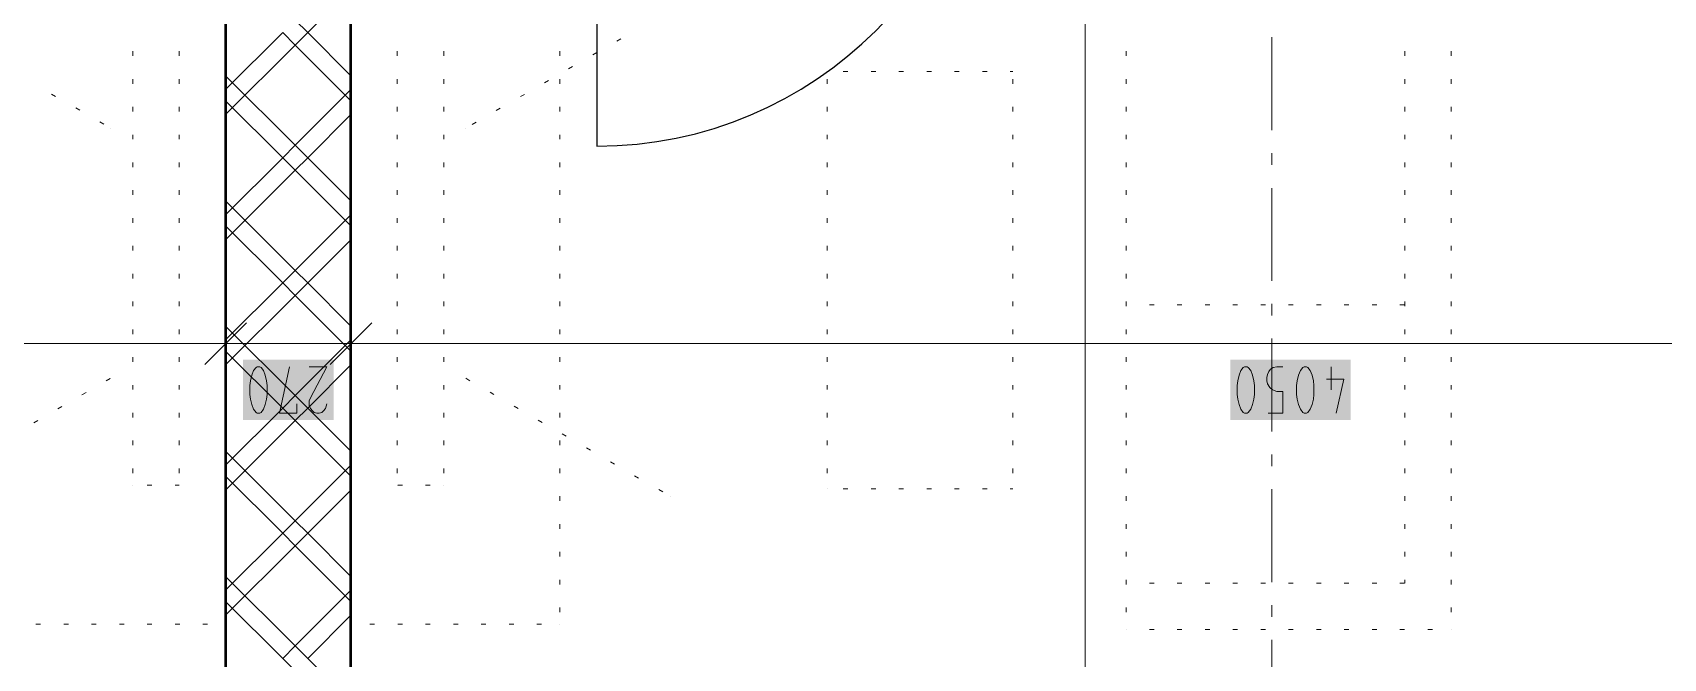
# Model space of a CAD drawing. Header units: millimetres. Extents: x 0 to 594, y 0 to 420.
# Drawn here: x 448.3 to 484.32, y 321.64 to 335.48 of the extents above; entities that cross this region are included whole.
import ezdxf

# ---------------------------------------------------------------- set-up
doc = ezdxf.new("R2010")
doc.units = ezdxf.units.MM
doc.header["$LTSCALE"] = 8
for name, color, linetype in [('PDF_Dvere', 7, 'Continuous'), ('PDF_Koty delkove', 7, 'Continuous'), ('PDF_Nabytek', 7, 'Continuous'), ('PDF_Osy hlavni', 7, 'Continuous'), ('PDF_Steny akusticke', 7, 'Continuous')]:
    doc.layers.add(name, color=color, linetype=linetype)

msp = doc.modelspace()

# ---------------------------------------------------------------- linework, layer by layer
at = {"layer": 'PDF_Dvere', "lineweight": 25}
msp.add_lwpolyline([(460.76, 341.681), (460.76, 332.968, 0.414213), (469.473, 341.681)], format="xyb", dxfattribs=at)
at = {"layer": 'PDF_Koty delkove', "lineweight": 18}
for points in [[(471.548, 253.839), (471.548, 254.837), (471.548, 256.606), (471.548, 258.144), (471.548, 264.858), (471.548, 283.564), (471.548, 290.739), (471.548, 292.225), (471.548, 298.375), (471.548, 340.194)], [(452.56, 329.372), (452.56, 328.604), (452.56, 327.835)], [(455.328, 329.372), (455.328, 328.604), (455.328, 327.835)], [(453.022, 329.065), (452.099, 328.142)], [(455.789, 329.065), (454.867, 328.142)], [(545.22, 328.604), (541.427, 328.604), (538.053, 328.604), (499.608, 328.604), (496.84, 328.604), (455.328, 328.604), (452.56, 328.604), (412.176, 328.604), (410.023, 328.604)], [(453.396, 328.005), (453.342, 328.074), (453.314, 328.091), (453.26, 328.091), (453.232, 328.074), (453.177, 328.005), (453.136, 327.902), (453.109, 327.782), (453.095, 327.68)], [(453.095, 327.68), (453.095, 327.475), (453.109, 327.374), (453.136, 327.254), (453.177, 327.151), (453.232, 327.082), (453.26, 327.066), (453.314, 327.066), (453.342, 327.082), (453.396, 327.151), (453.437, 327.254), (453.465, 327.374), (453.479, 327.475), (453.479, 327.68), (453.465, 327.782), (453.437, 327.902), (453.396, 328.005)], [(454.136, 327.27), (454.136, 327.066), (453.752, 327.066), (453.971, 328.091)], [(454.409, 328.091), (454.793, 328.091), (454.436, 327.407), (454.409, 327.339), (454.409, 327.236), (454.436, 327.169), (454.478, 327.117), (454.519, 327.082), (454.574, 327.066), (454.628, 327.066), (454.683, 327.082), (454.724, 327.117), (454.765, 327.169), (454.793, 327.27)], [(475.071, 327.066), (475.125, 327.066), (475.153, 327.082), (475.207, 327.151), (475.248, 327.254), (475.276, 327.374), (475.29, 327.475), (475.29, 327.68), (475.276, 327.782), (475.248, 327.902), (475.207, 328.005), (475.153, 328.074), (475.125, 328.091), (475.071, 328.091), (475.043, 328.074), (474.989, 328.005), (474.948, 327.902), (474.921, 327.782), (474.907, 327.68)], [(475.591, 327.066), (475.919, 327.066), (475.919, 327.544), (475.782, 327.544), (475.687, 327.579), (475.632, 327.63), (475.578, 327.715), (475.564, 327.782), (475.564, 327.851), (475.578, 327.92), (475.605, 327.987), (475.646, 328.039), (475.7, 328.074), (475.782, 328.091), (475.919, 328.091)], [(476.987, 328.091), (476.987, 327.579)], [(474.907, 327.68), (474.907, 327.475), (474.921, 327.374), (474.948, 327.254), (474.989, 327.151), (475.043, 327.082), (475.071, 327.066)], [(476.878, 327.817), (477.261, 327.817), (477.096, 327.066)]]:
    msp.add_lwpolyline(points, dxfattribs=at)
msp.add_lwpolyline([(476.221, 327.68), (476.221, 327.475), (476.235, 327.374), (476.262, 327.254), (476.303, 327.151), (476.357, 327.082), (476.385, 327.066), (476.439, 327.066), (476.467, 327.082), (476.521, 327.151), (476.562, 327.254), (476.59, 327.374), (476.604, 327.475), (476.604, 327.68), (476.59, 327.782), (476.562, 327.902), (476.521, 328.005), (476.467, 328.074), (476.439, 328.091), (476.385, 328.091), (476.357, 328.074), (476.303, 328.005), (476.262, 327.902), (476.235, 327.782)], close=True, dxfattribs=at)
at = {"layer": 'PDF_Koty delkove', "color": 7, "lineweight": 18, "true_color": 0xffffff, "transparency": 33554559}
for points in [[(454.947, 328.245), (452.942, 328.245), (454.947, 326.912), (452.942, 326.912)], [(477.415, 328.245), (474.753, 328.245), (477.415, 326.912), (474.753, 326.912)]]:
    msp.add_solid(points, dxfattribs=at)
at = {"layer": 'PDF_Nabytek', "lineweight": 13}
for points in [[(450.51, 334.965), (450.51, 335.067)], [(451.535, 334.965), (451.535, 335.067)], [(452.56, 334.965), (452.56, 335.067)], [(455.328, 334.965), (455.328, 335.067)], [(456.353, 334.965), (456.353, 335.067)], [(457.378, 334.965), (457.378, 335.067)], [(459.94, 334.965), (459.94, 335.067)], [(461.203, 335.293), (461.292, 335.344)], [(472.458, 334.965), (472.458, 335.067)], [(478.608, 334.965), (478.608, 335.067)], [(479.633, 334.965), (479.633, 335.067)], [(460.138, 334.678), (460.227, 334.729)], [(460.671, 334.985), (460.759, 335.037)], [(450.51, 334.35), (450.51, 334.452)], [(451.535, 334.35), (451.535, 334.452)], [(452.56, 334.35), (452.56, 334.452)], [(455.328, 334.35), (455.328, 334.452)], [(456.353, 334.35), (456.353, 334.452)], [(457.378, 334.35), (457.378, 334.452)], [(459.605, 334.37), (459.694, 334.422)], [(459.94, 334.35), (459.94, 334.452)], [(465.849, 334.616), (465.849, 334.616)], [(465.849, 334.616), (465.849, 334.616)], [(465.849, 334.35), (465.849, 334.452)], [(466.306, 334.616), (466.204, 334.616)], [(466.921, 334.616), (466.819, 334.616)], [(467.536, 334.616), (467.434, 334.616)], [(468.151, 334.616), (468.049, 334.616)], [(468.766, 334.616), (468.664, 334.616)], [(469.381, 334.616), (469.279, 334.616)], [(469.949, 334.616), (469.894, 334.616)], [(469.949, 334.616), (469.949, 334.616)], [(469.949, 334.616), (469.949, 334.616)], [(469.949, 334.35), (469.949, 334.452)], [(472.458, 334.35), (472.458, 334.452)], [(478.608, 334.35), (478.608, 334.452)], [(479.633, 334.35), (479.633, 334.452)], [(448.804, 334.07), (448.715, 334.121)], [(459.073, 334.063), (459.162, 334.114)], [(449.336, 333.762), (449.248, 333.813)], [(450.51, 333.735), (450.51, 333.837)], [(451.535, 333.735), (451.535, 333.837)], [(452.56, 333.735), (452.56, 333.837)], [(455.328, 333.735), (455.328, 333.837)], [(456.353, 333.735), (456.353, 333.837)], [(457.378, 333.735), (457.378, 333.837)], [(458.54, 333.755), (458.629, 333.807)], [(459.94, 333.735), (459.94, 333.837)], [(465.849, 333.735), (465.849, 333.837)], [(469.949, 333.735), (469.949, 333.837)], [(472.458, 333.735), (472.458, 333.837)], [(478.608, 333.735), (478.608, 333.837)], [(479.633, 333.735), (479.633, 333.837)], [(449.869, 333.455), (449.78, 333.506)], [(450.023, 333.366), (450.023, 333.366)], [(457.866, 333.366), (457.866, 333.366)], [(458.008, 333.448), (458.096, 333.499)], [(450.51, 333.12), (450.51, 333.222)], [(451.535, 333.12), (451.535, 333.222)], [(452.56, 333.12), (452.56, 333.222)], [(455.328, 333.12), (455.328, 333.222)], [(456.353, 333.12), (456.353, 333.222)], [(457.378, 333.12), (457.378, 333.222)], [(459.94, 333.12), (459.94, 333.222)], [(465.849, 333.12), (465.849, 333.222)], [(469.949, 333.12), (469.949, 333.222)], [(472.458, 333.12), (472.458, 333.222)], [(478.608, 333.12), (478.608, 333.222)], [(479.633, 333.12), (479.633, 333.222)], [(450.51, 332.505), (450.51, 332.607)], [(451.535, 332.505), (451.535, 332.607)], [(452.56, 332.505), (452.56, 332.607)], [(455.328, 332.505), (455.328, 332.607)], [(456.353, 332.505), (456.353, 332.607)], [(457.378, 332.505), (457.378, 332.607)], [(459.94, 332.505), (459.94, 332.607)], [(465.849, 332.505), (465.849, 332.607)], [(469.949, 332.505), (469.949, 332.607)], [(472.458, 332.505), (472.458, 332.607)], [(478.608, 332.505), (478.608, 332.607)], [(479.633, 332.505), (479.633, 332.607)], [(450.51, 331.89), (450.51, 331.992)], [(451.535, 331.89), (451.535, 331.992)], [(452.56, 331.89), (452.56, 331.992)], [(455.328, 331.89), (455.328, 331.992)], [(456.353, 331.89), (456.353, 331.992)], [(457.378, 331.89), (457.378, 331.992)], [(459.94, 331.89), (459.94, 331.992)], [(465.849, 331.89), (465.849, 331.992)], [(469.949, 331.89), (469.949, 331.992)], [(472.458, 331.89), (472.458, 331.992)], [(478.608, 331.89), (478.608, 331.992)], [(479.633, 331.89), (479.633, 331.992)], [(450.51, 331.275), (450.51, 331.377)], [(451.535, 331.275), (451.535, 331.377)], [(452.56, 331.275), (452.56, 331.377)], [(455.328, 331.275), (455.328, 331.377)], [(456.353, 331.275), (456.353, 331.377)], [(457.378, 331.275), (457.378, 331.377)], [(459.94, 331.275), (459.94, 331.377)], [(465.849, 331.275), (465.849, 331.377)], [(469.949, 331.275), (469.949, 331.377)], [(472.458, 331.275), (472.458, 331.377)], [(478.608, 331.275), (478.608, 331.377)], [(479.633, 331.275), (479.633, 331.377)], [(450.51, 330.66), (450.51, 330.762)], [(451.535, 330.66), (451.535, 330.762)], [(452.56, 330.66), (452.56, 330.762)], [(455.328, 330.66), (455.328, 330.762)], [(456.353, 330.66), (456.353, 330.762)], [(457.378, 330.66), (457.378, 330.762)], [(459.94, 330.66), (459.94, 330.762)], [(465.849, 330.66), (465.849, 330.762)], [(469.949, 330.66), (469.949, 330.762)], [(472.458, 330.66), (472.458, 330.762)], [(478.608, 330.66), (478.608, 330.762)], [(479.633, 330.66), (479.633, 330.762)], [(450.51, 330.045), (450.51, 330.147)], [(451.535, 330.045), (451.535, 330.147)], [(452.56, 330.045), (452.56, 330.147)], [(455.328, 330.045), (455.328, 330.147)], [(456.353, 330.045), (456.353, 330.147)], [(457.378, 330.045), (457.378, 330.147)], [(459.94, 330.045), (459.94, 330.147)], [(465.849, 330.045), (465.849, 330.147)], [(469.949, 330.045), (469.949, 330.147)], [(472.458, 330.045), (472.458, 330.147)], [(478.608, 330.045), (478.608, 330.147)], [(479.633, 330.045), (479.633, 330.147)], [(450.51, 329.43), (450.51, 329.532)], [(451.535, 329.43), (451.535, 329.532)], [(452.56, 329.43), (452.56, 329.532)], [(455.328, 329.43), (455.328, 329.532)], [(456.353, 329.43), (456.353, 329.532)], [(457.378, 329.43), (457.378, 329.532)], [(459.94, 329.43), (459.94, 329.532)], [(465.849, 329.43), (465.849, 329.532)], [(469.949, 329.43), (469.949, 329.532)], [(472.458, 329.43), (472.458, 329.532)], [(472.458, 329.458), (472.458, 329.458)], [(473.071, 329.458), (472.969, 329.458)], [(473.686, 329.458), (473.584, 329.458)], [(474.301, 329.458), (474.199, 329.458)], [(474.916, 329.458), (474.814, 329.458)], [(475.531, 329.458), (475.429, 329.458)], [(476.146, 329.458), (476.044, 329.458)], [(476.761, 329.458), (476.659, 329.458)], [(477.376, 329.458), (477.274, 329.458)], [(477.991, 329.458), (477.889, 329.458)], [(478.606, 329.458), (478.504, 329.458)], [(478.608, 329.43), (478.608, 329.532)], [(478.608, 329.458), (478.608, 329.458)], [(479.633, 329.43), (479.633, 329.532)], [(450.51, 328.815), (450.51, 328.917)], [(451.535, 328.815), (451.535, 328.917)], [(452.56, 328.815), (452.56, 328.917)], [(455.328, 328.815), (455.328, 328.917)], [(456.353, 328.815), (456.353, 328.917)], [(457.378, 328.815), (457.378, 328.917)], [(459.94, 328.815), (459.94, 328.917)], [(465.849, 328.815), (465.849, 328.917)], [(469.949, 328.815), (469.949, 328.917)], [(472.458, 328.815), (472.458, 328.917)], [(478.608, 328.815), (478.608, 328.917)], [(479.633, 328.815), (479.633, 328.917)], [(450.51, 328.2), (450.51, 328.302)], [(451.535, 328.2), (451.535, 328.302)], [(452.56, 328.2), (452.56, 328.302)], [(455.328, 328.2), (455.328, 328.302)], [(456.353, 328.2), (456.353, 328.302)], [(457.378, 328.2), (457.378, 328.302)], [(459.94, 328.2), (459.94, 328.302)], [(465.849, 328.2), (465.849, 328.302)], [(469.949, 328.2), (469.949, 328.302)], [(472.458, 328.2), (472.458, 328.302)], [(478.608, 328.2), (478.608, 328.302)], [(479.633, 328.2), (479.633, 328.302)], [(449.387, 327.469), (449.476, 327.52)], [(449.92, 327.777), (450.009, 327.828)], [(450.023, 327.836), (450.023, 327.836)], [(450.51, 327.585), (450.51, 327.687)], [(451.535, 327.585), (451.535, 327.687)], [(452.56, 327.585), (452.56, 327.687)], [(455.328, 327.585), (455.328, 327.687)], [(456.353, 327.585), (456.353, 327.687)], [(457.378, 327.585), (457.378, 327.687)], [(457.866, 327.836), (457.866, 327.836)], [(457.957, 327.783), (457.868, 327.835)], [(458.489, 327.476), (458.401, 327.527)], [(459.94, 327.585), (459.94, 327.687)], [(465.849, 327.585), (465.849, 327.687)], [(469.949, 327.585), (469.949, 327.687)], [(472.458, 327.585), (472.458, 327.687)], [(478.608, 327.585), (478.608, 327.687)], [(479.633, 327.585), (479.633, 327.687)], [(448.855, 327.162), (448.943, 327.213)], [(459.022, 327.168), (458.933, 327.22)], [(448.322, 326.854), (448.411, 326.905)], [(450.51, 326.97), (450.51, 327.072)], [(451.535, 326.97), (451.535, 327.072)], [(452.56, 326.97), (452.56, 327.072)], [(455.328, 326.97), (455.328, 327.072)], [(456.353, 326.97), (456.353, 327.072)], [(457.378, 326.97), (457.378, 327.072)], [(459.555, 326.861), (459.466, 326.912)], [(459.94, 326.97), (459.94, 327.072)], [(465.849, 326.97), (465.849, 327.072)], [(469.949, 326.97), (469.949, 327.072)], [(472.458, 326.97), (472.458, 327.072)], [(478.608, 326.97), (478.608, 327.072)], [(479.633, 326.97), (479.633, 327.072)], [(450.51, 326.355), (450.51, 326.457)], [(451.535, 326.355), (451.535, 326.457)], [(452.56, 326.355), (452.56, 326.457)], [(455.328, 326.355), (455.328, 326.457)], [(456.353, 326.355), (456.353, 326.457)], [(457.378, 326.355), (457.378, 326.457)], [(459.94, 326.355), (459.94, 326.457)], [(460.087, 326.553), (459.998, 326.605)], [(465.849, 326.355), (465.849, 326.457)], [(469.949, 326.355), (469.949, 326.457)], [(472.458, 326.355), (472.458, 326.457)], [(478.608, 326.355), (478.608, 326.457)], [(479.633, 326.355), (479.633, 326.457)], [(460.62, 326.246), (460.531, 326.297)], [(450.51, 325.74), (450.51, 325.842)], [(451.535, 325.74), (451.535, 325.842)], [(452.56, 325.74), (452.56, 325.842)], [(455.328, 325.74), (455.328, 325.842)], [(456.353, 325.74), (456.353, 325.842)], [(457.378, 325.74), (457.378, 325.842)], [(459.94, 325.74), (459.94, 325.842)], [(461.152, 325.938), (461.064, 325.99)], [(461.685, 325.631), (461.596, 325.682)], [(465.849, 325.74), (465.849, 325.842)], [(469.949, 325.74), (469.949, 325.842)], [(472.458, 325.74), (472.458, 325.842)], [(478.608, 325.74), (478.608, 325.842)], [(479.633, 325.74), (479.633, 325.842)], [(450.51, 325.476), (450.51, 325.476)], [(450.51, 325.476), (450.51, 325.476)], [(450.931, 325.476), (450.829, 325.476)], [(451.535, 325.476), (451.444, 325.476)], [(451.535, 325.476), (451.535, 325.476)], [(451.535, 325.476), (451.535, 325.476)], [(456.353, 325.476), (456.353, 325.476)], [(456.353, 325.476), (456.353, 325.476)], [(456.466, 325.476), (456.364, 325.476)], [(457.081, 325.476), (456.979, 325.476)], [(457.378, 325.476), (457.378, 325.476)], [(457.378, 325.476), (457.378, 325.476)], [(462.218, 325.323), (462.129, 325.375)], [(465.849, 325.391), (465.849, 325.391)], [(465.849, 325.391), (465.849, 325.391)], [(466.306, 325.391), (466.204, 325.391)], [(466.921, 325.391), (466.819, 325.391)], [(467.536, 325.391), (467.434, 325.391)], [(468.151, 325.391), (468.049, 325.391)], [(468.766, 325.391), (468.664, 325.391)], [(469.381, 325.391), (469.279, 325.391)], [(469.949, 325.391), (469.894, 325.391)], [(469.949, 325.391), (469.949, 325.391)], [(469.949, 325.391), (469.949, 325.391)], [(452.56, 325.125), (452.56, 325.227)], [(455.328, 325.125), (455.328, 325.227)], [(459.94, 325.125), (459.94, 325.227)], [(462.39, 325.224), (462.39, 325.224)], [(472.458, 325.125), (472.458, 325.227)], [(478.608, 325.125), (478.608, 325.227)], [(479.633, 325.125), (479.633, 325.227)], [(452.56, 324.51), (452.56, 324.612)], [(455.328, 324.51), (455.328, 324.612)], [(459.94, 324.51), (459.94, 324.612)], [(472.458, 324.51), (472.458, 324.612)], [(478.608, 324.51), (478.608, 324.612)], [(479.633, 324.51), (479.633, 324.612)], [(452.56, 323.895), (452.56, 323.997)], [(455.328, 323.895), (455.328, 323.997)], [(459.94, 323.895), (459.94, 323.997)], [(472.458, 323.895), (472.458, 323.997)], [(478.608, 323.895), (478.608, 323.997)], [(479.633, 323.895), (479.633, 323.997)], [(452.56, 323.28), (452.56, 323.382)], [(455.328, 323.28), (455.328, 323.382)], [(459.94, 323.28), (459.94, 323.382)], [(472.458, 323.28), (472.458, 323.382)], [(472.458, 323.308), (472.458, 323.308)], [(473.071, 323.308), (472.969, 323.308)], [(473.686, 323.308), (473.584, 323.308)], [(474.301, 323.308), (474.199, 323.308)], [(474.916, 323.308), (474.814, 323.308)], [(475.531, 323.308), (475.429, 323.308)], [(476.146, 323.308), (476.044, 323.308)], [(476.761, 323.308), (476.659, 323.308)], [(477.376, 323.308), (477.274, 323.308)], [(477.991, 323.308), (477.889, 323.308)], [(478.606, 323.308), (478.504, 323.308)], [(478.608, 323.308), (478.608, 323.382)], [(478.608, 323.308), (478.608, 323.308)], [(478.608, 323.308), (478.608, 323.308)], [(479.633, 323.28), (479.633, 323.382)], [(452.56, 322.665), (452.56, 322.767)], [(455.328, 322.665), (455.328, 322.767)], [(459.94, 322.665), (459.94, 322.767)], [(472.458, 322.665), (472.458, 322.767)], [(479.633, 322.665), (479.633, 322.767)], [(448.471, 322.401), (448.369, 322.401)], [(449.086, 322.401), (448.984, 322.401)], [(449.701, 322.401), (449.599, 322.401)], [(450.316, 322.401), (450.214, 322.401)], [(450.931, 322.401), (450.829, 322.401)], [(451.546, 322.401), (451.444, 322.401)], [(452.161, 322.401), (452.059, 322.401)], [(452.56, 322.401), (452.56, 322.401)], [(452.56, 322.401), (452.56, 322.401)], [(455.328, 322.401), (455.328, 322.401)], [(455.328, 322.401), (455.328, 322.401)], [(455.851, 322.401), (455.749, 322.401)], [(456.466, 322.401), (456.364, 322.401)], [(457.081, 322.401), (456.979, 322.401)], [(457.696, 322.401), (457.594, 322.401)], [(458.311, 322.401), (458.209, 322.401)], [(458.926, 322.401), (458.824, 322.401)], [(459.541, 322.401), (459.439, 322.401)], [(459.94, 322.401), (459.94, 322.401)], [(459.94, 322.401), (459.94, 322.401)], [(472.458, 322.283), (472.458, 322.283)], [(472.458, 322.283), (472.458, 322.283)], [(473.071, 322.283), (472.969, 322.283)], [(473.686, 322.283), (473.584, 322.283)], [(474.301, 322.283), (474.199, 322.283)], [(474.916, 322.283), (474.814, 322.283)], [(475.531, 322.283), (475.429, 322.283)], [(476.146, 322.283), (476.044, 322.283)], [(476.761, 322.283), (476.659, 322.283)], [(477.376, 322.283), (477.274, 322.283)], [(477.991, 322.283), (477.889, 322.283)], [(478.606, 322.283), (478.504, 322.283)], [(479.221, 322.283), (479.119, 322.283)], [(479.633, 322.283), (479.633, 322.283)], [(479.633, 322.283), (479.633, 322.283)]]:
    msp.add_lwpolyline(points, dxfattribs=at)
at = {"layer": 'PDF_Osy hlavni', "lineweight": 18}
for points in [[(475.674, 333.325), (475.674, 335.375)], [(475.674, 332.556), (475.674, 332.812)], [(475.674, 329.993), (475.674, 332.043)], [(475.674, 329.225), (475.674, 329.481)], [(475.674, 326.662), (475.674, 328.712)], [(475.674, 325.893), (475.674, 326.15)], [(475.674, 323.331), (475.674, 325.381)], [(475.674, 322.562), (475.674, 322.818)], [(475.674, 320), (475.674, 322.05)]]:
    msp.add_lwpolyline(points, dxfattribs=at)
at = {"layer": 'PDF_Steny akusticke', "lineweight": 50}
msp.add_lwpolyline([(455.174, 292.225), (455.328, 292.225), (455.328, 340.194), (452.56, 340.194), (452.56, 292.225), (452.714, 292.225)], dxfattribs=at)
at = {"layer": 'PDF_Steny akusticke', "lineweight": 9}
for points in [[(455.328, 334.526), (454.375, 335.48), (454.098, 335.756), (452.56, 337.294)], [(454.098, 335.203), (454.375, 335.48), (455.328, 336.433)], [(452.56, 333.665), (454.098, 335.203), (453.821, 335.48), (452.56, 334.219)], [(455.328, 333.973), (454.098, 335.203)], [(455.328, 331.759), (454.375, 332.712), (454.098, 332.989), (452.56, 334.526)], [(453.821, 332.712), (452.56, 333.973)], [(454.098, 332.989), (455.328, 334.219)], [(454.098, 332.435), (454.375, 332.712), (455.328, 333.665)], [(453.821, 332.712), (454.098, 332.989)], [(454.098, 332.435), (453.821, 332.712), (452.56, 331.451)], [(455.328, 331.205), (454.098, 332.435), (452.56, 330.898)], [(454.375, 329.945), (454.098, 330.221), (452.56, 331.759)], [(454.098, 330.221), (455.328, 331.451)], [(453.821, 329.945), (452.56, 331.205)], [(454.098, 329.668), (454.375, 329.945), (455.328, 330.898)], [(453.821, 329.945), (454.098, 330.221)], [(454.098, 329.668), (453.821, 329.945), (452.56, 328.684)], [(455.328, 328.438), (454.098, 329.668), (452.56, 328.13)], [(455.328, 328.991), (454.375, 329.945)], [(454.375, 327.177), (454.098, 327.454), (452.56, 328.991)], [(454.098, 327.454), (455.328, 328.684)], [(453.821, 327.177), (452.56, 328.438)], [(454.375, 327.177), (455.328, 328.13)], [(454.098, 326.9), (453.821, 327.177), (452.56, 325.916)], [(453.821, 327.177), (454.098, 327.454)], [(454.098, 326.9), (454.375, 327.177)], [(455.328, 326.224), (454.375, 327.177)], [(455.328, 325.67), (454.098, 326.9), (452.56, 325.363)], [(454.375, 324.41), (454.098, 324.686), (452.56, 326.224)], [(454.098, 324.686), (455.328, 325.916)], [(453.821, 324.41), (452.56, 325.67)], [(454.375, 324.41), (455.328, 325.363)], [(453.821, 324.41), (454.098, 324.686)], [(454.375, 324.41), (454.098, 324.133), (453.821, 324.41), (452.56, 323.149)], [(455.328, 323.456), (454.375, 324.41)], [(452.56, 322.595), (454.098, 324.133)], [(455.328, 322.903), (454.098, 324.133)], [(454.375, 321.642), (454.098, 321.919), (452.56, 323.456)], [(453.821, 321.642), (452.56, 322.903)], [(454.098, 321.919), (455.328, 323.149)], [(454.375, 321.642), (455.328, 322.595)], [(453.821, 321.642), (454.098, 321.919)], [(454.098, 321.365), (453.821, 321.642)], [(455.328, 320.689), (454.375, 321.642)]]:
    msp.add_lwpolyline(points, dxfattribs=at)

doc.saveas('drawing.dxf')
